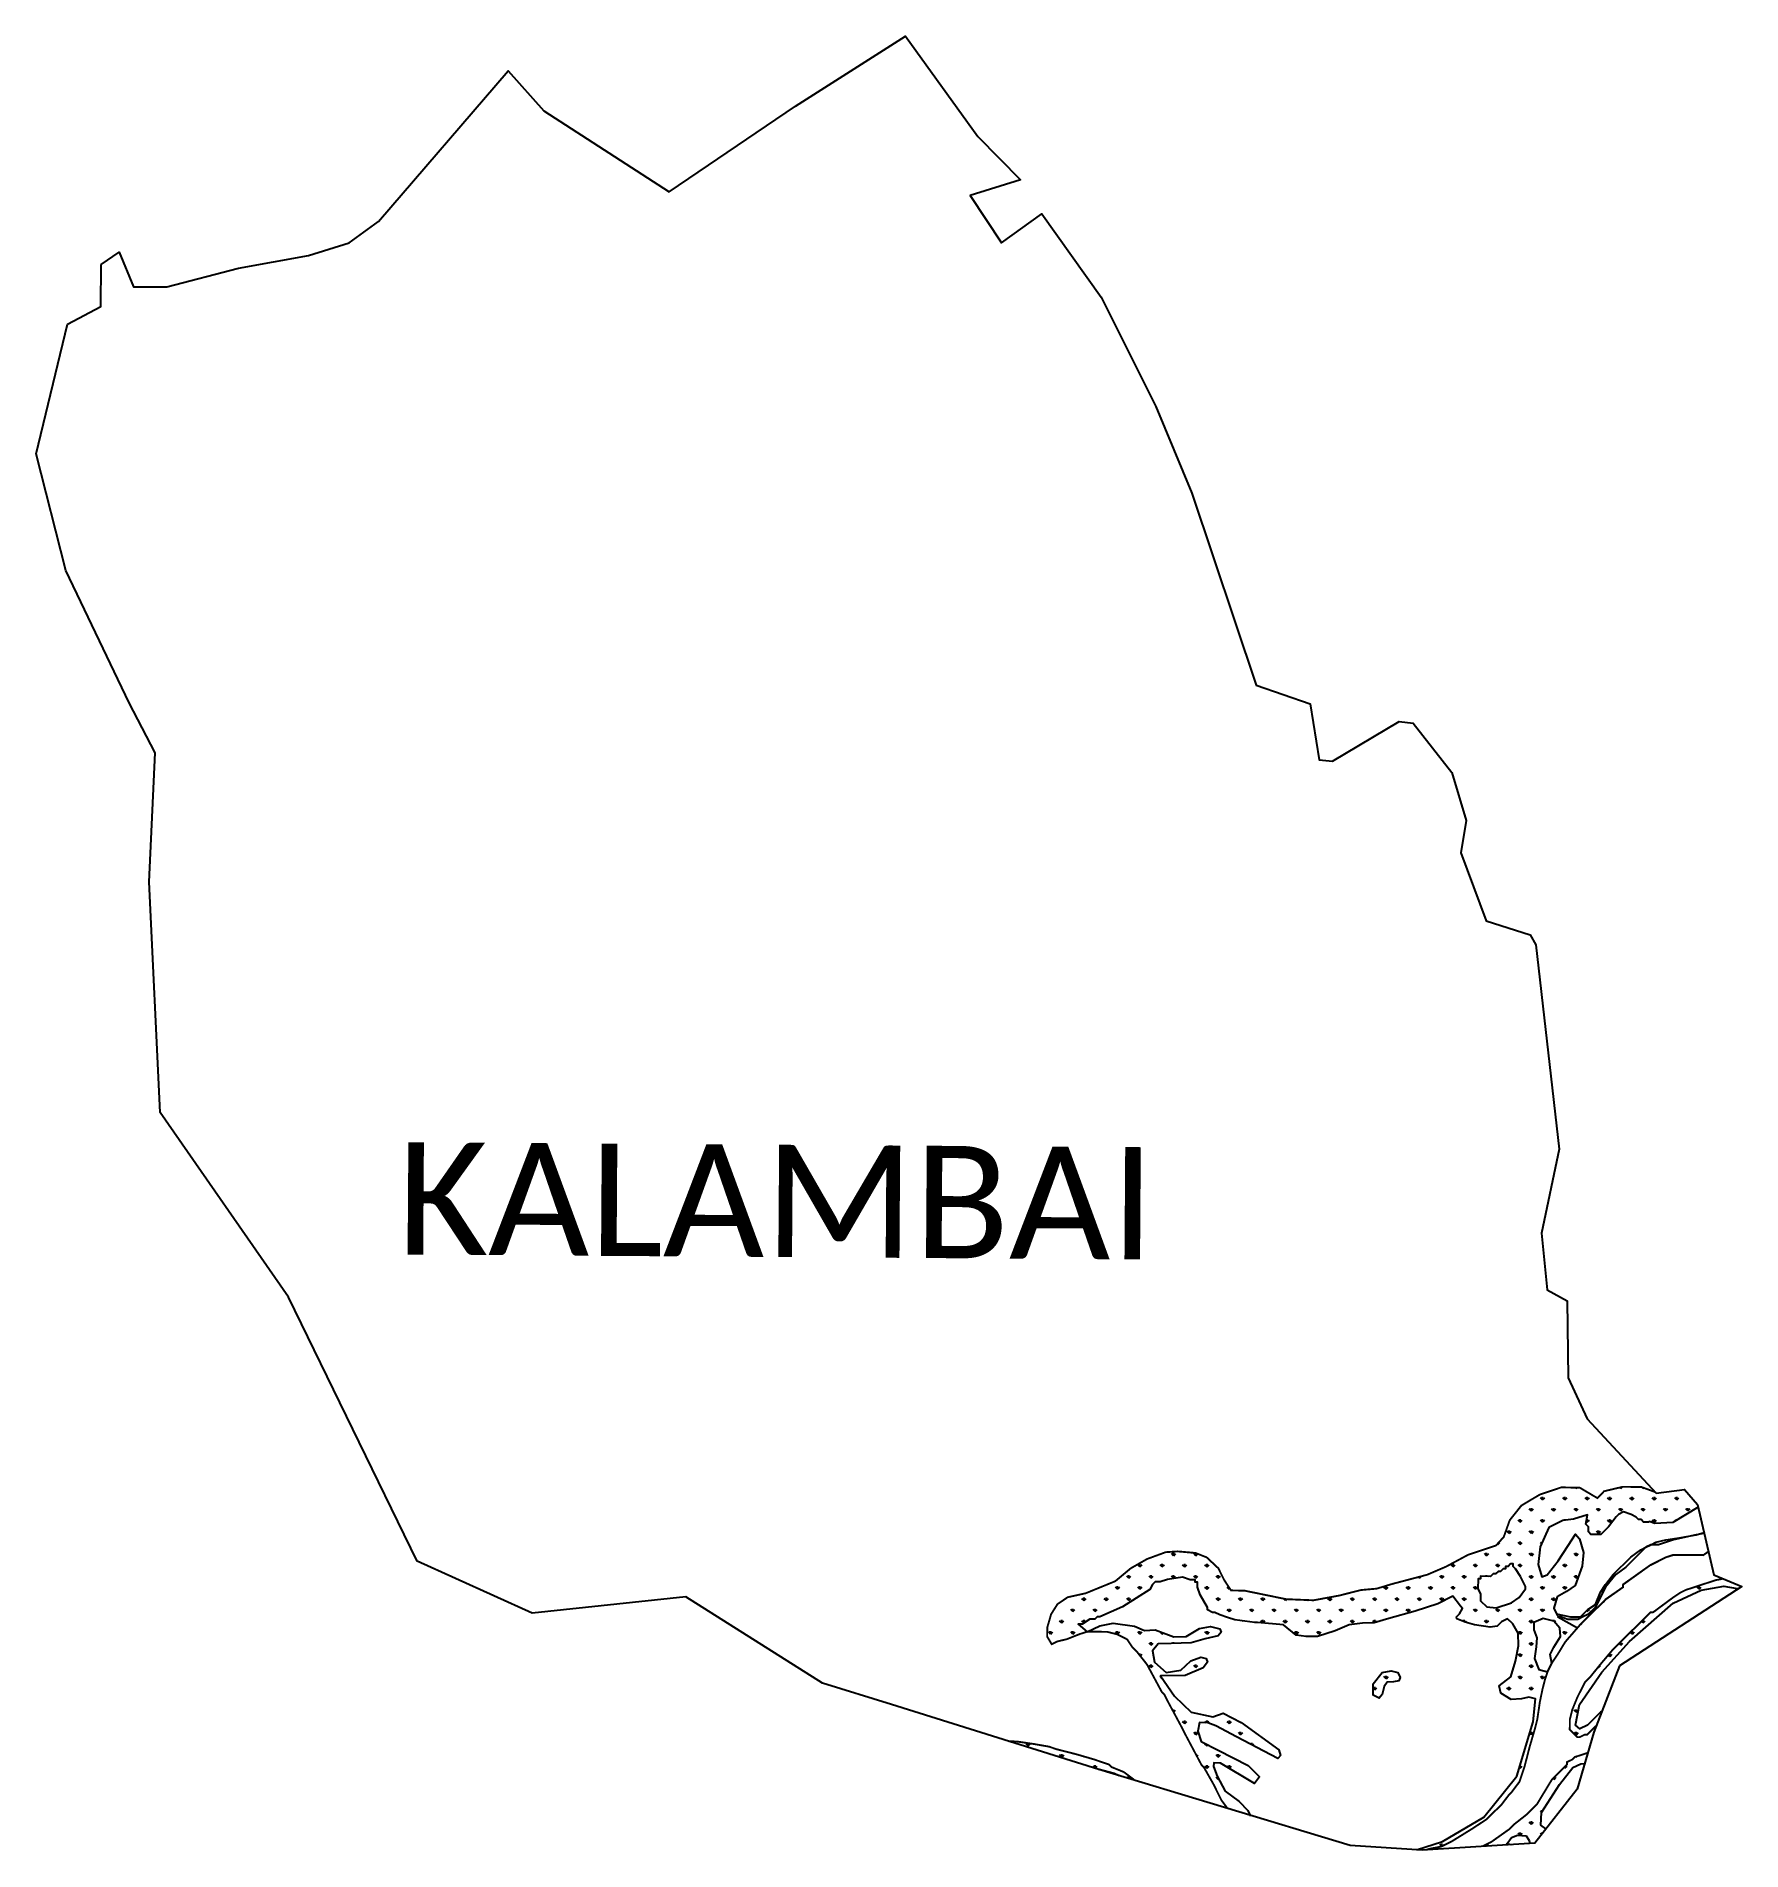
# Model space of a CAD drawing. Header units: metres. Extents: x 323313 to 326052, y 1818262 to 1821175.
import ezdxf

# ---------------------------------------------------------------- set-up
doc = ezdxf.new("R2010")
doc.units = ezdxf.units.M
doc.layers.add('MANGROOVES BUFFER ZONE', color=120, linetype='Continuous')
doc.layers.add('VILLAGE NAME', color=250, linetype='Continuous')

msp = doc.modelspace()

# ---------------------------------------------------------------- hatches: boundary and pattern name
at = {"layer": 'MANGROOVES BUFFER ZONE'}
h = msp.add_hatch(dxfattribs=at)
h.set_pattern_fill('GRASS', color=256)
h.paths.add_polyline_path([(325648.3, 1818702.2), (325652.3, 1818706.2), (325656.3, 1818706.2), (325660.4, 1818710.2), (325664.4, 1818710.2), (325668.4, 1818714.2), (325672.5, 1818714.2), (325672.5, 1818718.2), (325676.5, 1818718.2), (325680.6, 1818722.2), (325684.6, 1818722.1), (325684.6, 1818718.1), (325688.5, 1818714.1), (325696.5, 1818702), (325704.5, 1818685.8), (325704.4, 1818682), (325694.2, 1818668.5), (325682, 1818659.8), (325657.5, 1818651.8), (325642.1, 1818653.4), (325632, 1818663), (325632, 1818674.2), (325628.1, 1818682.2), (325628.2, 1818698.3), (325632.2, 1818698.3), (325632.2, 1818702.3)], flags=16)
h.paths.add_polyline_path([(325529.4, 1818263.3), (325538.3, 1818262.7), (325545.7, 1818263.2), (325549.3, 1818264.5), (325569.4, 1818268.4), (325585.6, 1818276.4), (325617.8, 1818296.3), (325642.1, 1818312.2), (325666.3, 1818336.2), (325678.5, 1818352.2), (325682.5, 1818356.2), (325694.7, 1818372.3), (325698.7, 1818384.3), (325702.8, 1818396.3), (325711.1, 1818428.5), (325719.3, 1818456.6), (325723.4, 1818472.6), (325727.5, 1818500.7), (325731.7, 1818520.8), (325735.8, 1818536.9), (325739.9, 1818548.9), (325726.1, 1818552.7), (325718.9, 1818570.1), (325721.5, 1818589.1), (325722.5, 1818603.4), (325717.9, 1818616.3), (325717.9, 1818628), (325732.8, 1818634.7), (325750.2, 1818630.1), (325759.4, 1818619.3), (325760.5, 1818605.5), (325750.2, 1818588.6), (325744, 1818576.8), (325746.7, 1818562.4), (325748, 1818565), (325756.1, 1818577), (325768.3, 1818597), (325788.1, 1818619.8), (325756.5, 1818637.3), (325760.5, 1818637.3), (325772.5, 1818633.2), (325784.6, 1818633.1), (325788.6, 1818633.1), (325796.7, 1818637.1), (325804.7, 1818641), (325816.8, 1818653), (325825, 1818669.1), (325833.1, 1818685.1), (325849.3, 1818705.1), (325865.5, 1818717.1), (325881.6, 1818733.1), (325897.8, 1818749.1), (325889.7, 1818745.1), (325873.6, 1818733.1), (325845.3, 1818705.1), (325833.1, 1818689.1), (325825, 1818677.1), (325816.9, 1818657.1), (325804.8, 1818649.1), (325796.7, 1818641.1), (325792.6, 1818637.1), (325776.6, 1818637.2), (325756.5, 1818641.3), (325755.1, 1818640), (325749.7, 1818651), (325755.3, 1818669.4), (325770.2, 1818678.1), (325784, 1818687.3), (325795.2, 1818718.5), (325797.8, 1818740.5), (325791.1, 1818762.5), (325784.5, 1818770.1), (325773.2, 1818751.7), (325756.9, 1818727.2), (325739.5, 1818704.7), (325730.8, 1818701.6), (325724.6, 1818721.1), (325728.2, 1818749.7), (325742, 1818780.9), (325764.5, 1818792.1), (325781.4, 1818794.1), (325804.1, 1818800.9), (325801.5, 1818785.8), (325805.5, 1818781.8), (325805.5, 1818773.7), (325809.5, 1818769.7), (325825.5, 1818769.6), (325829.6, 1818773.6), (325837.7, 1818781.6), (325849.8, 1818797.6), (325853.9, 1818801.6), (325861.9, 1818805.6), (325874, 1818801.5), (325882, 1818797.4), (325886, 1818793.4), (325890, 1818793.3), (325894, 1818789.3), (325902, 1818789.3), (325903.1, 1818790.3), (325912.4, 1818787), (325941, 1818788.5), (325981.5, 1818813.6), (325981.7, 1818813.7), (325980.8, 1818817.7), (325959.6, 1818841.5), (325914.5, 1818835.8), (325913, 1818837.4), (325890.5, 1818845.8), (325860.3, 1818846), (325830.6, 1818838.9), (325819.9, 1818827.9), (325791.8, 1818844.5), (325762, 1818845.2), (325727.6, 1818833.7), (325697.8, 1818815.9), (325679.2, 1818792.6), (325669.5, 1818765.5), (325657, 1818751.7), (325612.3, 1818736.9), (325576.8, 1818717.8), (325546.7, 1818704.9), (325489.9, 1818689.9), (325465.4, 1818682.5), (325440.4, 1818680.3), (325405.2, 1818671.4), (325364, 1818663.8), (325320, 1818665.6), (325253.6, 1818679.2), (325231.6, 1818679.7), (325220.5, 1818696.4), (325211.2, 1818715.2), (325192.5, 1818732.7), (325174.6, 1818739.8), (325146, 1818742.3), (325126.7, 1818741.1), (325096.7, 1818730.1), (325070.6, 1818715.2), (325045.7, 1818694.5), (324998.2, 1818675.1), (324969.2, 1818668.7), (324952.8, 1818657.6), (324942.6, 1818641.4), (324936.5, 1818620.3), (324936.2, 1818605.7), (324943.5, 1818593.3), (324952.2, 1818597.6), (324968.3, 1818601.5), (324988.4, 1818609.5), (325000.4, 1818613.4), (324985.9, 1818625.6), (324992.6, 1818625.5), (325004.7, 1818633.5), (325012.7, 1818633.4), (325016.7, 1818637.4), (325020.8, 1818637.4), (325057, 1818653.3), (325101.4, 1818681.2), (325105.5, 1818689.2), (325109.5, 1818693.2), (325117.6, 1818693.2), (325129.6, 1818697.1), (325153.8, 1818701), (325165.8, 1818696.9), (325173.9, 1818696.9), (325173.8, 1818692.8), (325177.9, 1818692.8), (325177.8, 1818684.8), (325181.8, 1818672.7), (325193.7, 1818652.5), (325193.7, 1818648.5), (325201.7, 1818644.4), (325205.7, 1818644.4), (325213.8, 1818640.3), (325225.8, 1818636.3), (325237.8, 1818632.2), (325270, 1818628), (325274, 1818627.9), (325315.6, 1818624.2), (325336.1, 1818608), (325352.3, 1818605.9), (325370.6, 1818605.9), (325398.8, 1818614.8), (325421.3, 1818624.2), (325442.7, 1818627.3), (325461.5, 1818627.8), (325485, 1818634.6), (325527.3, 1818646.1), (325563.9, 1818658.1), (325587.8, 1818670.4), (325599.8, 1818654.3), (325603.2, 1818650.8), (325598.3, 1818642.3), (325593.8, 1818637.4), (325594.4, 1818634.1), (325607.4, 1818628.9), (325622.4, 1818624.4), (325647.8, 1818620.5), (325659.2, 1818622.4), (325666, 1818629.3), (325675.8, 1818633.8), (325684.3, 1818626), (325692.4, 1818611), (325693, 1818590.9), (325688.2, 1818565.8), (325680.7, 1818541.1), (325662.4, 1818526.7), (325664.7, 1818514.4), (325681.2, 1818504.3), (325697.8, 1818505.6), (325709.8, 1818508.2), (325720.5, 1818505.3), (325716.9, 1818468.6), (325690.6, 1818381.3), (325637.4, 1818315.4), (325571.1, 1818276.2)])
h.paths.add_polyline_path([(325226, 1818329.4), (325262.3, 1818318.5), (325258.4, 1818326.3), (325244.4, 1818340.8), (325222.2, 1818357.3), (325209.3, 1818381.6), (325203.6, 1818397.1), (325204.1, 1818402.7), (325214.9, 1818402.2), (325269.2, 1818369.7), (325277.5, 1818380.5), (325258.9, 1818398.6), (325210.8, 1818422.9), (325183.4, 1818437.3), (325178.2, 1818453.4), (325180.8, 1818467.8), (325194.3, 1818466.8), (325207.2, 1818462.1), (325240.3, 1818444.6), (325306.9, 1818409.5), (325311.1, 1818414.6), (325308.5, 1818423.4), (325248, 1818467.8), (325219.1, 1818482.8), (325202.5, 1818476.6), (325167.4, 1818484.4), (325140.9, 1818509.9), (325118.2, 1818542.5), (325158, 1818543), (325186.9, 1818555.4), (325193.7, 1818564.2), (325191.6, 1818570.4), (325182.8, 1818572.4), (325166.8, 1818566.7), (325150.8, 1818551.8), (325127.5, 1818547.6), (325108.4, 1818564.7), (325105.3, 1818582.8), (325114.6, 1818594.1), (325135.3, 1818594.6), (325167.3, 1818595.7), (325190, 1818601.9), (325210.7, 1818607), (325215.9, 1818612.7), (325213.3, 1818617.9), (325198.8, 1818621.5), (325180.7, 1818618.4), (325159.5, 1818605.5), (325139.9, 1818605), (325122.8, 1818611.7), (325109.9, 1818616.3), (325092.4, 1818615.3), (325076.3, 1818622.5), (325042.2, 1818627.2), (325021, 1818623), (325000.5, 1818613.4), (325032.7, 1818613.2), (325048.7, 1818609.1), (325064.8, 1818601), (325072.8, 1818588.9), (325080.7, 1818580.8), (325096.7, 1818560.6), (325120.6, 1818516.2), (325124.6, 1818512.2), (325128.6, 1818504.1), (325152.4, 1818459.8), (325156.4, 1818451.7), (325184.2, 1818399.3), (325188.2, 1818395.2), (325204.2, 1818367), (325208.1, 1818358.9), (325216.1, 1818342.8)])
h = msp.add_hatch(dxfattribs=at)
h.set_pattern_fill('GRASS', color=256)
h.paths.add_polyline_path([(325941.8, 1818659.4), (325986.3, 1818680), (326022.7, 1818686.5), (326044.4, 1818682.7), (326046.3, 1818682.5), (326051.7, 1818686), (326021.8, 1818698.4), (326010.1, 1818696.2), (325985.9, 1818688.3), (325973.8, 1818684.3), (325961.7, 1818680.4), (325953.7, 1818676.4), (325941.6, 1818668.4), (325909.3, 1818644.5), (325905.2, 1818644.5), (325872.9, 1818612.5), (325844.6, 1818584.5), (325824.4, 1818560.5), (325808.2, 1818540.5), (325800.1, 1818532.5), (325787.9, 1818508.4), (325779.7, 1818488.4), (325775.6, 1818472.3), (325775.6, 1818464.3), (325775.5, 1818456.2), (325783.5, 1818448.2), (325787.5, 1818444.1), (325791.5, 1818444.1), (325799.6, 1818448.1), (325803.6, 1818448), (325811.7, 1818456), (325817.8, 1818462.1), (325827, 1818485.4), (325825, 1818484.2), (325803.8, 1818463.1), (325791.8, 1818457.6), (325784.8, 1818463.1), (325791.3, 1818496.4), (325827.1, 1818548.5), (325871.7, 1818597.4)])
h = msp.add_hatch(dxfattribs=at)
h.set_pattern_fill('GRASS', color=256)
h.paths.add_polyline_path([(325482.5, 1818532.4), (325492.7, 1818532.7), (325501.2, 1818534.7), (325503.1, 1818539.6), (325499.5, 1818547.8), (325488.7, 1818550.7), (325474.3, 1818548.1), (325459.6, 1818529.5), (325459.6, 1818511.5), (325469.7, 1818506.5), (325474, 1818512.4), (325477.6, 1818525.5)])
h = msp.add_hatch(dxfattribs=at)
h.set_pattern_fill('GRASS', color=256)
h.paths.add_polyline_path([(325011.4, 1818408.3), (324983.3, 1818416.5), (324951.2, 1818424.7), (324939.2, 1818428.8), (324915.1, 1818433), (324887, 1818437.1), (324878.9, 1818437.2), (324874.7, 1818437.2), (325018.3, 1818392.3), (325019.8, 1818392.3), (325044, 1818385.9), (325052.1, 1818382), (325076.8, 1818374.6), (325075.6, 1818375.8), (325059.6, 1818387.9), (325039.5, 1818396.1), (325035.5, 1818400.1)])
h = msp.add_hatch(dxfattribs=at)
h.set_pattern_fill('GRASS', color=256)
h.paths.add_polyline_path([(325759.2, 1818368.1), (325780.4, 1818395.2), (325793.4, 1818401.2), (325799.4, 1818401.8), (325804.3, 1818418.8), (325783.3, 1818412), (325779.3, 1818408), (325771.2, 1818404), (325771.2, 1818400), (325746.9, 1818376), (325722.6, 1818335.9), (325706.4, 1818319.9), (325686.2, 1818304), (325678.1, 1818296), (325649.9, 1818276), (325634.8, 1818268.6), (325719.3, 1818273.7), (325737.3, 1818296.6), (325728.8, 1818302.9), (325729.9, 1818323)])

# ---------------------------------------------------------------- linework, layer by layer
at = {"color": 3}
msp.add_lwpolyline([(323417.3, 1820809), (323445.8, 1820828.7), (323468.9, 1820773.3), (323522.5, 1820773.3), (323637.8, 1820802.8), (323750.1, 1820823.2), (323815.4, 1820843.6), (323862.6, 1820878.1), (324070.5, 1821119.8), (324127.9, 1821055.5), (324329.2, 1820925.4), (324532.1, 1821063.4), (324708.5, 1821175.4), (324825.1, 1821014.3), (324893.5, 1820945), (324812.8, 1820919.8), (324863, 1820843.9), (324927.8, 1820890.1), (325023.2, 1820756.5), (325111, 1820580.9), (325168.5, 1820441.9), (325272, 1820133.5), (325358.4, 1820103.5), (325372.9, 1820013.3), (325394.3, 1820011.2), (325501.3, 1820074.9), (325523.9, 1820072.2), (325585.9, 1819993.2), (325609.3, 1819915.8), (325600.8, 1819864.3), (325641.4, 1819755.1), (325711.9, 1819732.6), (325721.2, 1819716.2), (325758.3, 1819388.4), (325729.9, 1819253.2), (325739, 1819162.2), (325771.6, 1819144.7), (325772.9, 1819020.9), (325803.7, 1818955), (325914.5, 1818835.8), (325959.6, 1818841.5), (325980.8, 1818817.7), (326007, 1818704.6), (326051.7, 1818686), (325855.6, 1818558.3), (325814, 1818452.3), (325787.5, 1818360.6), (325719.3, 1818273.7), (325538.3, 1818262.7), (325422.9, 1818269.9), (325019.5, 1818391.9), (324686.3, 1818496.2), (324575.6, 1818530.8), (324355.9, 1818669.3), (324109, 1818643), (323924.4, 1818726.9), (323718, 1819150.4), (323511.7, 1819447.2), (323494, 1819817.5), (323503.8, 1820024.9), (323462.1, 1820104.9), (323360.4, 1820317.6), (323312.9, 1820504.7), (323363, 1820712.9), (323416.3, 1820741.7), (323417.3, 1820809)], dxfattribs=at)
at = {"layer": 'MANGROOVES BUFFER ZONE', "const_width": 3.02, "flags": 128}
for points in [[(325913.9, 1818837.1), (325890.5, 1818845.8), (325860.3, 1818846), (325830.6, 1818838.9), (325819.9, 1818827.9), (325791.8, 1818844.5), (325762, 1818845.2), (325727.6, 1818833.7), (325697.8, 1818815.9), (325679.2, 1818792.6), (325669.5, 1818765.5), (325657, 1818751.7), (325612.3, 1818736.9), (325576.8, 1818717.8), (325546.7, 1818704.9), (325489.9, 1818689.9), (325465.4, 1818682.5), (325440.4, 1818680.3), (325405.2, 1818671.4), (325364, 1818663.8), (325320, 1818665.6), (325253.6, 1818679.2), (325231.6, 1818679.7), (325220.5, 1818696.4), (325211.2, 1818715.2), (325192.5, 1818732.7), (325174.6, 1818739.8), (325146, 1818742.3), (325126.7, 1818741.1), (325096.7, 1818730.1), (325070.6, 1818715.2), (325045.7, 1818694.5), (324998.2, 1818675.1), (324969.2, 1818668.7), (324952.8, 1818657.6), (324942.6, 1818641.4), (324936.5, 1818620.3), (324936.2, 1818605.7), (324943.5, 1818593.3), (324952.2, 1818597.6), (324968.3, 1818601.5), (324988.4, 1818609.5), (325000.5, 1818613.4), (325032.7, 1818613.2), (325048.7, 1818609.1), (325064.8, 1818601), (325072.8, 1818588.9), (325080.7, 1818580.8), (325096.7, 1818560.6), (325120.6, 1818516.2), (325124.6, 1818512.2), (325128.6, 1818504.1), (325152.4, 1818459.8), (325156.4, 1818451.7), (325184.2, 1818399.3), (325188.2, 1818395.2), (325204.2, 1818367), (325208.1, 1818358.9), (325216.1, 1818342.8), (325226, 1818329.4)], [(325545.7, 1818263.2), (325549.3, 1818264.5), (325569.4, 1818268.4), (325585.6, 1818276.4), (325617.8, 1818296.3), (325642.1, 1818312.2), (325666.3, 1818336.2), (325678.5, 1818352.2), (325682.5, 1818356.2), (325694.7, 1818372.3), (325698.7, 1818384.3), (325702.8, 1818396.3), (325711.1, 1818428.5), (325719.3, 1818456.6), (325723.4, 1818472.6), (325727.5, 1818500.7), (325731.7, 1818520.8), (325735.8, 1818536.9), (325739.9, 1818548.9), (325748, 1818565), (325756.1, 1818577), (325768.3, 1818597), (325792.6, 1818625), (325796.6, 1818629), (325808.7, 1818641), (325812.8, 1818645), (325816.8, 1818649), (325829, 1818661), (325833, 1818665), (325861.3, 1818684.9), (325861.3, 1818689), (325905.7, 1818720.9), (325929.9, 1818732.8), (325941.9, 1818736.8), (325990.2, 1818736.5), (325998.4, 1818741.9)], [(326021.8, 1818698.4), (326010.1, 1818696.2), (325985.9, 1818688.3), (325973.8, 1818684.3), (325961.7, 1818680.4), (325953.7, 1818676.4), (325941.6, 1818668.4), (325909.3, 1818644.5), (325905.2, 1818644.5), (325872.9, 1818612.5), (325844.6, 1818584.5), (325824.4, 1818560.5), (325808.2, 1818540.5), (325800.1, 1818532.5), (325787.9, 1818508.4), (325779.7, 1818488.4), (325775.6, 1818472.3), (325775.6, 1818464.3), (325775.5, 1818456.2), (325783.5, 1818448.2), (325787.5, 1818444.1), (325791.5, 1818444.1), (325799.6, 1818448.1), (325803.6, 1818448), (325811.7, 1818456), (325817.8, 1818462.1)], [(325076.8, 1818374.6), (325075.6, 1818375.8), (325059.6, 1818387.9), (325039.5, 1818396.1), (325035.5, 1818400.1), (325011.4, 1818408.3), (324983.3, 1818416.5), (324951.2, 1818424.7), (324939.2, 1818428.8), (324915.1, 1818433), (324887, 1818437.1), (324878.9, 1818437.2), (324874.7, 1818437.2)], [(325804.3, 1818418.8), (325783.3, 1818412), (325779.3, 1818408), (325771.2, 1818404), (325771.2, 1818400), (325746.9, 1818376), (325722.6, 1818335.9), (325706.4, 1818319.9), (325686.2, 1818304), (325678.1, 1818296), (325649.9, 1818276), (325634.8, 1818268.6)]]:
    msp.add_lwpolyline(points, dxfattribs=at)
at = {"layer": 'MANGROOVES BUFFER ZONE'}
for points in [[(325981.7, 1818813.7), (325981.5, 1818813.6), (325941, 1818788.5), (325912.4, 1818787), (325903.1, 1818790.3), (325902, 1818789.3), (325894, 1818789.3), (325890, 1818793.3), (325886, 1818793.4), (325882, 1818797.4), (325874, 1818801.5), (325861.9, 1818805.6), (325853.9, 1818801.6), (325849.8, 1818797.6), (325837.7, 1818781.6), (325829.6, 1818773.6), (325825.5, 1818769.6), (325809.5, 1818769.7), (325805.5, 1818773.7), (325805.5, 1818781.8), (325801.5, 1818785.8), (325804.1, 1818800.9), (325781.4, 1818794.1), (325764.5, 1818792.1), (325742, 1818780.9), (325728.2, 1818749.7), (325724.6, 1818721.1), (325730.8, 1818701.6), (325739.5, 1818704.7), (325756.9, 1818727.2), (325773.2, 1818751.7), (325784.5, 1818770.1), (325791.1, 1818762.5), (325797.8, 1818740.5), (325795.2, 1818718.5), (325784, 1818687.3), (325770.2, 1818678.1), (325755.3, 1818669.4), (325749.7, 1818651), (325755.1, 1818640), (325756.5, 1818641.3), (325776.6, 1818637.2), (325792.6, 1818637.1), (325796.7, 1818641.1), (325804.8, 1818649.1), (325816.9, 1818657.1), (325825, 1818677.1), (325833.1, 1818689.1), (325845.3, 1818705.1), (325873.6, 1818733.1), (325889.7, 1818745.1), (325897.8, 1818749.1), (325905.9, 1818753), (325913.9, 1818757), (325930, 1818761), (325954.2, 1818764.8), (325978.3, 1818768.7), (325991.2, 1818772.9)], [(325991.6, 1818770.9), (325978.3, 1818768.7), (325942.1, 1818760.9), (325917.9, 1818753), (325905.9, 1818753), (325897.8, 1818749.1), (325881.6, 1818733.1), (325865.5, 1818717.1), (325849.3, 1818705.1), (325833.1, 1818685.1), (325825, 1818669.1), (325816.8, 1818653), (325804.7, 1818641), (325796.7, 1818637.1), (325788.6, 1818633.1), (325784.6, 1818633.1), (325772.5, 1818633.2), (325760.5, 1818637.3), (325756.5, 1818637.3), (325788.1, 1818619.8), (325792.6, 1818625), (325796.6, 1818629), (325808.7, 1818641), (325812.8, 1818645), (325816.8, 1818649), (325829, 1818661), (325833, 1818665), (325861.3, 1818684.9), (325861.3, 1818689), (325905.7, 1818720.9), (325929.9, 1818732.8), (325941.9, 1818736.8), (325990.2, 1818736.5), (325998.4, 1818741.9)], [(325529.4, 1818263.3), (325571.1, 1818276.2), (325637.4, 1818315.4), (325690.6, 1818381.3), (325716.9, 1818468.6), (325720.5, 1818505.3), (325709.8, 1818508.2), (325697.8, 1818505.6), (325681.2, 1818504.3), (325664.7, 1818514.4), (325662.4, 1818526.7), (325680.7, 1818541.1), (325688.2, 1818565.8), (325693, 1818590.9), (325692.4, 1818611), (325684.3, 1818626), (325675.8, 1818633.8), (325666, 1818629.3), (325659.2, 1818622.4), (325647.8, 1818620.5), (325622.4, 1818624.4), (325607.4, 1818628.9), (325594.4, 1818634.1), (325593.8, 1818637.4), (325598.3, 1818642.3), (325603.2, 1818650.8), (325599.8, 1818654.3), (325587.8, 1818670.4), (325563.9, 1818658.1), (325527.3, 1818646.1), (325485, 1818634.6), (325461.5, 1818627.8), (325442.7, 1818627.3), (325421.3, 1818624.2), (325398.8, 1818614.8), (325370.6, 1818605.9), (325352.3, 1818605.9), (325336.1, 1818608), (325315.6, 1818624.2), (325274, 1818627.9), (325270, 1818628), (325237.8, 1818632.2), (325225.8, 1818636.3), (325213.8, 1818640.3), (325205.7, 1818644.4), (325201.7, 1818644.4), (325193.7, 1818648.5), (325193.7, 1818652.5), (325181.8, 1818672.7), (325177.8, 1818684.8), (325177.9, 1818692.8), (325173.8, 1818692.8), (325173.9, 1818696.9), (325165.8, 1818696.9), (325153.8, 1818701), (325129.6, 1818697.1), (325117.6, 1818693.2), (325109.5, 1818693.2), (325105.5, 1818689.2), (325101.4, 1818681.2), (325057, 1818653.3), (325020.8, 1818637.4), (325016.7, 1818637.4), (325012.7, 1818633.4), (325004.7, 1818633.5), (324992.6, 1818625.5), (324985.9, 1818625.6), (325000.4, 1818613.4), (325000.5, 1818613.4), (325021, 1818623), (325042.2, 1818627.2), (325076.3, 1818622.5), (325092.4, 1818615.3), (325109.9, 1818616.3), (325122.8, 1818611.7), (325139.9, 1818605), (325159.5, 1818605.5), (325180.7, 1818618.4), (325198.8, 1818621.5), (325213.3, 1818617.9), (325215.9, 1818612.7), (325210.7, 1818607), (325190, 1818601.9), (325167.3, 1818595.7), (325135.3, 1818594.6), (325114.6, 1818594.1), (325105.3, 1818582.8), (325108.4, 1818564.7), (325127.5, 1818547.6), (325150.8, 1818551.8), (325166.8, 1818566.7), (325182.8, 1818572.4), (325191.6, 1818570.4), (325193.7, 1818564.2), (325186.9, 1818555.4), (325158, 1818543), (325118.2, 1818542.5), (325140.9, 1818509.9), (325167.4, 1818484.4), (325202.5, 1818476.6), (325219.1, 1818482.8), (325248, 1818467.8), (325308.5, 1818423.4), (325311.1, 1818414.6), (325306.9, 1818409.5), (325240.3, 1818444.6), (325207.2, 1818462.1), (325194.3, 1818466.8), (325180.8, 1818467.8), (325178.2, 1818453.4), (325183.4, 1818437.3), (325210.8, 1818422.9), (325258.9, 1818398.6), (325277.5, 1818380.5), (325269.2, 1818369.7), (325214.9, 1818402.2), (325204.1, 1818402.7), (325203.6, 1818397.1), (325209.3, 1818381.6), (325222.2, 1818357.3), (325244.4, 1818340.8), (325258.4, 1818326.3), (325263, 1818317)], [(325827, 1818485.4), (325825, 1818484.2), (325803.8, 1818463.1), (325791.8, 1818457.6), (325784.8, 1818463.1), (325791.3, 1818496.4), (325827.1, 1818548.5), (325871.7, 1818597.4), (325941.8, 1818659.4), (325986.3, 1818680), (326022.7, 1818686.5), (326044.4, 1818682.7), (326046.3, 1818682.5)], [(325737.3, 1818296.6), (325728.8, 1818302.9), (325729.9, 1818323), (325759.2, 1818368.1), (325780.4, 1818395.2), (325793.4, 1818401.2), (325799.4, 1818401.8)], [(325052.1, 1818382), (325044, 1818385.9), (325019.8, 1818392.3), (325018.3, 1818392.3)], [(325673.9, 1818270.9), (325674.9, 1818273.5), (325682, 1818283), (325691.8, 1818286.7), (325705.7, 1818285.3), (325710.1, 1818277.9), (325711.4, 1818273.2)]]:
    msp.add_lwpolyline(points, dxfattribs=at)
for points in [[(325696.5, 1818702), (325688.5, 1818714.1), (325684.6, 1818718.1), (325684.6, 1818722.1), (325680.6, 1818722.2), (325676.5, 1818718.2), (325672.5, 1818718.2), (325672.5, 1818714.2), (325668.4, 1818714.2), (325664.4, 1818710.2), (325660.4, 1818710.2), (325656.3, 1818706.2), (325652.3, 1818706.2), (325648.3, 1818702.2), (325632.2, 1818702.3), (325632.2, 1818698.3), (325628.2, 1818698.3), (325628.1, 1818682.2), (325632, 1818674.2), (325632, 1818663), (325642.1, 1818653.4), (325657.5, 1818651.8), (325682, 1818659.8), (325694.2, 1818668.5), (325704.4, 1818682), (325704.5, 1818685.8)], [(325750.2, 1818588.6), (325760.5, 1818605.5), (325759.4, 1818619.3), (325750.2, 1818630.1), (325732.8, 1818634.7), (325717.9, 1818628), (325717.9, 1818616.3), (325722.5, 1818603.4), (325721.5, 1818589.1), (325718.9, 1818570.1), (325726.1, 1818552.7), (325739.9, 1818548.9), (325746.7, 1818562.4), (325744, 1818576.8)], [(325492.7, 1818532.7), (325482.5, 1818532.4), (325477.6, 1818525.5), (325474, 1818512.4), (325469.7, 1818506.5), (325459.6, 1818511.5), (325459.6, 1818529.5), (325474.3, 1818548.1), (325488.7, 1818550.7), (325499.5, 1818547.8), (325503.1, 1818539.6), (325501.2, 1818534.7)], [(325459.6, 1818511.5), (325459.6, 1818529.5), (325474.3, 1818548.1), (325488.7, 1818550.7), (325499.5, 1818547.8), (325503.1, 1818539.6), (325501.2, 1818534.7), (325492.7, 1818532.7), (325482.5, 1818532.4), (325477.6, 1818525.5), (325474, 1818512.4), (325469.7, 1818506.5)]]:
    msp.add_lwpolyline(points, close=True, dxfattribs=at)

# ---------------------------------------------------------------- texts
at = {"layer": 'VILLAGE NAME', "insert": (323893.4, 1819399.5), "char_height": 180.345, "attachment_point": 1, "rotation": 359.6139}
msp.add_mtext_dynamic_manual_height_columns('{\\fCalibri|b0|i0|c0|p34;KALAMBAI}', width=1779.605, gutter_width=901.7, heights=[0], dxfattribs=at)

doc.saveas('drawing.dxf')
